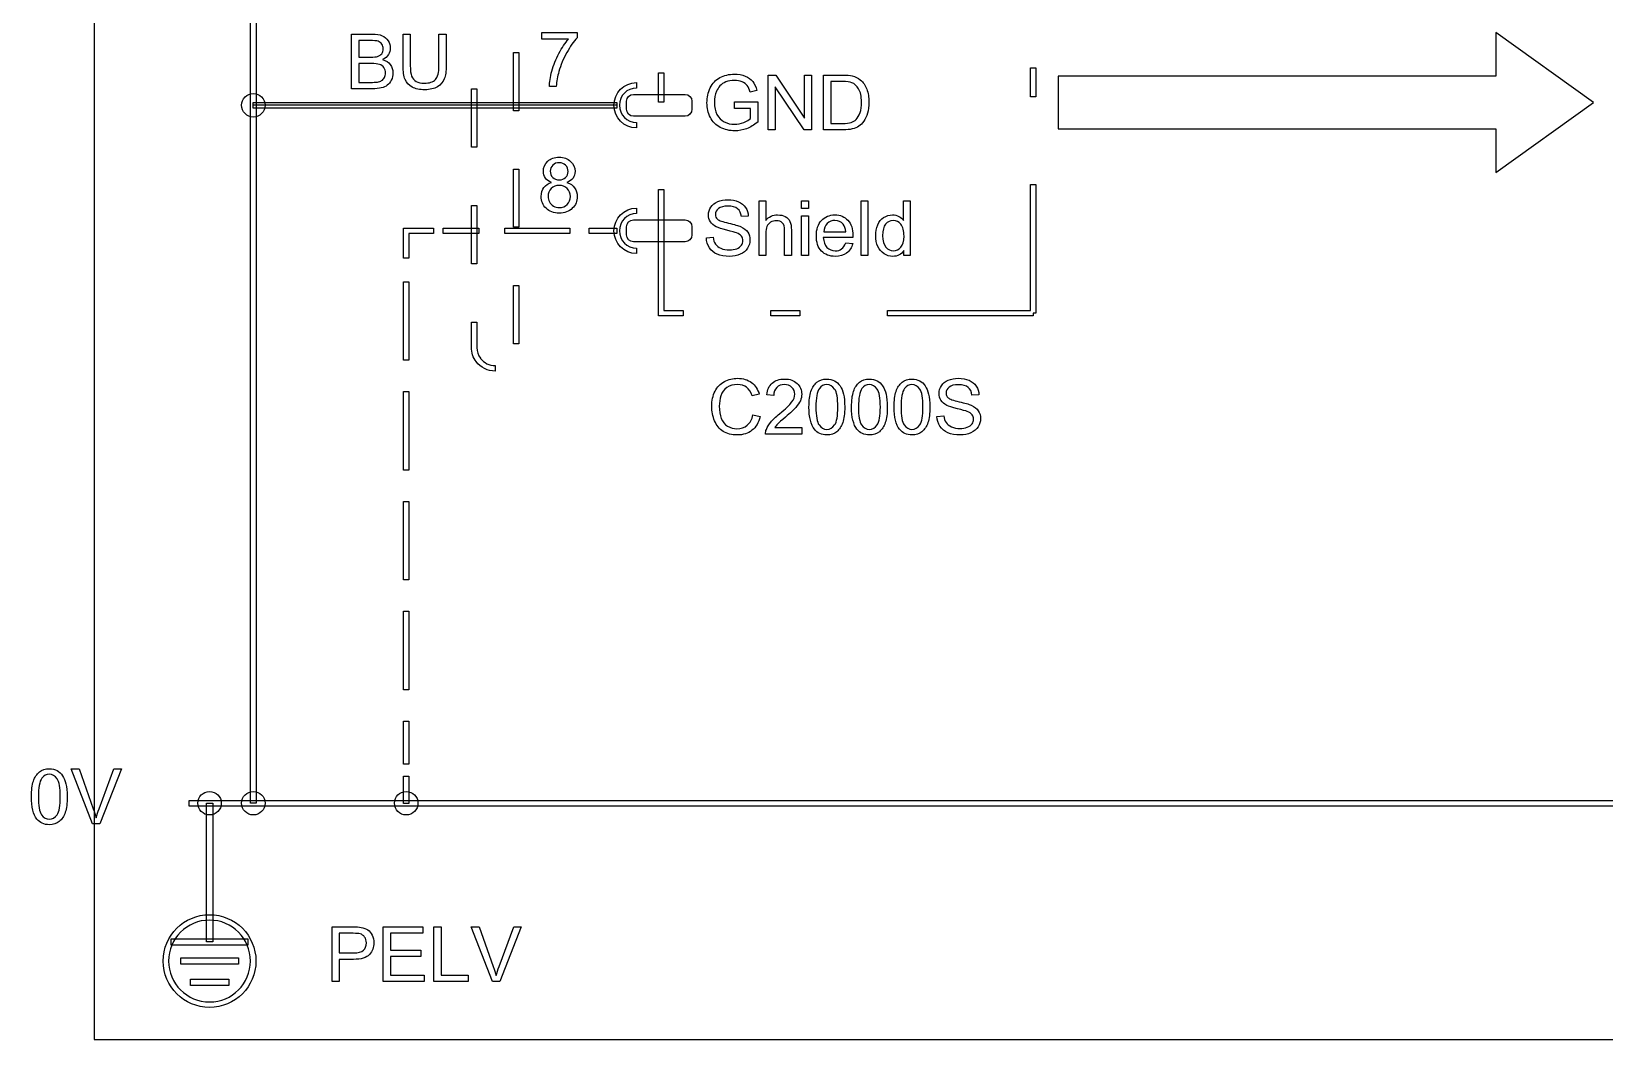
# Model space of a CAD drawing. Extents: x 55 to 793, y 34 to 1048.
# Drawn here: x 60.4 to 252.1, y 515.6 to 638.6 of the extents above; entities that cross this region are included whole.
import ezdxf

# ---------------------------------------------------------------- set-up
doc = ezdxf.new("R2010")
doc.units = 0
doc.layers.add('1', color=7, linetype='CONTINUOUS')

msp = doc.modelspace()

# ---------------------------------------------------------------- linework, layer by layer
at = {"layer": '1', "color": 7}
for points in [[(67.999998, 515.630486), (725.039982, 515.630486), (725.039982, 948.057142), (67.999998, 948.057142)], [(250.7875, 629.8941), (238.864834, 638.4421), (238.864834, 633.1101), (185.508835, 633.1101), (185.508835, 626.6781), (238.864834, 626.6781), (238.864834, 621.3461)], [(119.110678, 628.902637), (119.110678, 636.012013), (119.777345, 636.012013), (119.777345, 628.902637)], [(136.794727, 629.954637), (136.794727, 633.509325), (137.461394, 633.509325), (137.461394, 629.954637)], [(150.191865, 626.56075), (150.191865, 633.241668), (151.098777, 633.241668), (154.607933, 627.99628), (154.607933, 633.241668), (155.455599, 633.241668), (155.455599, 626.56075), (154.548687, 626.56075), (151.039531, 631.810693), (151.039531, 626.56075)], [(182.151497, 630.574429), (182.151497, 634.131721), (182.818163, 634.131721), (182.818163, 630.574429)], [(114.001292, 624.465137), (114.001292, 631.574513), (114.667958, 631.574513), (114.667958, 624.465137)], [(87.41234, 629.227768), (87.41234, 629.894433), (131.7065, 629.894433), (131.7065, 629.227768)], [(119.110678, 614.678555), (119.110678, 621.790533), (119.777345, 621.790533), (119.777345, 614.678555)], [(123.609792, 621.537879)], [(123.773858, 620.147919)], [(164.706185, 603.866097), (164.706185, 604.532763), (182.151497, 604.532763), (182.151497, 619.907763), (182.818163, 619.907763), (182.818163, 604.19943), (182.48483, 604.19943), (182.48483, 603.866097)], [(123.345473, 618.452625)], [(136.794727, 603.866097), (136.794727, 619.287971), (137.461394, 619.287971), (137.461394, 604.532763), (139.818164, 604.532763), (139.818164, 603.866097)], [(154.2541, 616.982488), (154.2541, 617.925837), (155.074422, 617.925837), (155.074422, 616.982488)], [(161.492733, 611.244919), (161.492733, 617.925837), (162.313055, 617.925837), (162.313055, 611.244919)], [(114.001292, 610.241055), (114.001292, 617.353034), (114.667958, 617.353034), (114.667958, 610.241055)], [(154.2541, 611.244919), (154.2541, 616.084712), (155.074422, 616.084712), (155.074422, 611.244919)], [(105.711503, 610.919437), (105.711503, 614.586103), (109.37817, 614.586103), (109.37817, 613.919437), (106.37817, 613.919437), (106.37817, 610.919437)], [(110.565878, 613.919437), (110.565878, 614.586103), (114.917441, 614.586103), (114.917441, 613.919437)], [(118.084108, 613.919437), (118.084108, 614.586103), (125.99817, 614.586103), (125.99817, 613.919437)], [(128.372837, 613.918097), (128.372837, 614.584763), (131.70617, 614.584763), (131.70617, 613.918097)], [(156.941367, 614.129654)], [(142.638776, 613.39138)], [(159.634782, 612.803502)], [(164.129868, 613.660257)], [(105.711497, 598.478458), (105.711497, 608.04877), (106.378163, 608.04877), (106.378163, 598.478458)], [(119.110678, 600.457201), (119.110678, 607.56918), (119.777345, 607.56918), (119.777345, 600.457201)], [(150.484831, 603.866097), (150.484831, 604.532763), (154.039519, 604.532763), (154.039519, 603.866097)], [(105.711497, 585.082625), (105.711497, 594.650333), (106.378163, 594.650333), (106.378163, 585.082625)], [(155.151022, 592.765367)], [(155.994131, 592.765367)], [(160.340416, 592.765367)], [(161.183526, 592.765367)], [(165.529811, 592.765367)], [(166.37292, 592.765367)], [(148.322551, 591.812902)], [(170.751107, 591.616947)], [(105.711497, 571.684188), (105.711497, 581.2545), (106.378163, 581.2545), (106.378163, 571.684188)], [(105.711497, 558.28575), (105.711497, 567.856063), (106.378163, 567.856063), (106.378163, 558.28575)], [(105.711497, 549.197209), (105.711497, 554.46023), (106.378163, 554.46023), (106.378163, 549.197209)], [(105.711497, 544.428767), (105.711497, 547.7621), (106.378163, 547.7621), (106.378163, 544.428767)], [(60.365337, 545.239237)], [(61.208446, 545.239237)], [(79.5835, 544.095437), (79.5835, 544.762103), (682.036605, 544.762103), (682.036605, 544.095437)], [(81.696622, 527.53277), (81.696622, 544.45204), (82.457038, 544.45204), (82.457038, 527.53277)], [(103.251084, 522.6929), (103.251084, 529.373794), (108.081882, 529.373794), (108.081882, 528.585394), (104.135211, 528.585394), (104.135211, 526.539199), (107.831228, 526.539199), (107.831228, 525.755356), (104.135211, 525.755356), (104.135211, 523.4813), (108.236833, 523.4813), (108.236833, 522.6929)], [(109.421818, 522.6929), (109.421818, 529.373794), (110.305946, 529.373794), (110.305946, 523.4813), (113.596358, 523.4813), (113.596358, 522.6929)], [(77.3915, 527.152562), (77.3915, 527.912978), (86.761291, 527.912978), (86.761291, 527.152562)], [(78.5635, 524.821892), (78.5635, 525.582308), (85.592146, 525.582308), (85.592146, 524.821892)], [(79.734167, 522.219222), (79.734167, 522.979638), (84.419063, 522.979638), (84.419063, 522.219222)], [(82.076518, 520.215121)], [(82.076518, 519.548454)]]:
    msp.add_lwpolyline(points, close=True, dxfattribs=at)
for points in [[(87.077212, 544.450654), (87.077212, 721.862103), (90.902734, 721.862103)], [(91.431379, 721.52877), (91.431379, 721.195437), (87.743879, 721.195437), (87.743879, 544.450654), (87.077212, 544.450654)], [(99.390092, 631.570088), (99.390092, 638.251005), (101.896633, 638.251005)], [(101.609527, 637.46261), (100.274224, 637.46261), (100.274224, 635.443745)], [(105.665637, 634.39102), (105.665637, 638.251005), (106.549768, 638.251005), (106.549768, 634.395577)], [(110.036132, 638.251005), (110.92025, 638.251005), (110.92025, 634.39102)], [(110.036132, 634.395577), (110.036132, 638.251005)], [(122.566168, 637.63734), (122.566168, 638.425743), (126.89109, 638.425743), (126.89109, 637.78773)], [(125.838333, 637.63734), (122.566168, 637.63734)], [(100.274224, 635.443745), (101.7189, 635.443745)], [(101.81914, 634.655346), (100.274197, 634.655346), (100.274224, 632.358491)], [(156.939726, 626.56075), (156.939726, 633.241668), (159.241184, 633.241668)], [(101.937659, 631.570091), (99.390092, 631.570088)], [(100.274224, 632.358491), (101.937659, 632.358491)], [(124.343523, 631.831413), (123.500419, 631.831413)], [(134.12217, 632.326687), (134.12217, 631.66002)], [(148.79575, 631.373173), (147.998214, 631.154451)], [(159.227512, 632.45327), (157.82385, 632.45327), (157.82385, 627.349153)], [(131.7065, 629.5611), (87.411944, 629.5611)], [(132.914167, 629.07543), (132.914167, 630.04743)], [(133.760833, 630.894097), (140.0395, 630.894097)], [(140.886167, 630.04743), (140.886167, 629.07543)], [(146.0659, 629.181164), (146.0659, 629.96501), (148.896011, 629.969543), (148.896011, 627.490402)], [(148.030115, 627.937037), (148.030115, 629.181164), (146.0659, 629.181164)], [(140.0395, 628.22743), (133.760833, 628.22743)], [(134.12217, 627.462103), (134.12217, 626.795437)], [(157.82385, 627.349153), (159.250299, 627.349153)], [(159.350561, 626.560748), (156.939726, 626.56075)], [(149.060149, 611.244919), (149.060149, 617.925837), (149.880471, 617.925837), (149.880471, 615.528728)], [(166.668308, 615.528728), (166.668308, 617.925837), (167.484074, 617.925837), (167.484074, 611.244919), (166.722997, 611.244919)], [(133.760833, 615.586097), (140.0395, 615.586097)], [(134.12217, 617.018621), (134.12217, 616.351954)], [(147.756675, 616.043697), (146.909009, 615.979898)], [(132.914167, 613.766097), (132.914167, 614.73943)], [(140.886167, 614.73943), (140.886167, 613.766097)], [(149.880471, 613.892677), (149.880471, 611.244919), (149.060149, 611.244919)], [(153.002253, 614.311944), (153.002253, 611.244919), (152.18193, 611.244919), (152.18193, 614.311944)], [(156.941367, 614.129654), (159.643872, 614.129654)], [(140.0395, 612.91943), (133.760833, 612.91943)], [(134.12217, 612.151433), (134.12217, 611.484767)], [(142.638776, 613.39138), (143.47277, 613.464298)], [(160.505234, 613.455188), (156.895817, 613.455188)], [(159.634758, 612.803496), (160.482424, 612.698685)], [(166.722997, 611.244919), (166.722997, 611.855589)], [(114.001292, 600.032722), (114.001292, 603.13168), (114.667958, 603.13168), (114.667958, 600.030117)], [(115.110678, 598.704597), (115.110678, 598.701993)], [(116.886718, 597.808763), (116.891918, 597.142097)], [(149.092743, 594.319386), (148.22229, 594.11431)], [(150.854867, 594.159882), (150.011759, 594.246471)], [(175.869005, 594.26926), (175.021339, 594.205461)], [(148.322551, 591.812902), (149.206676, 591.589597)], [(170.751107, 591.616942), (171.585101, 591.68986)], [(154.272877, 590.258883), (154.272877, 589.47048), (149.856809, 589.47048)], [(150.996145, 590.258883), (154.272877, 590.258883)], [(67.798812, 541.944346), (65.21024, 548.625273), (66.167282, 548.625273), (67.903631, 543.771807)], [(68.614577, 543.771807), (70.419286, 548.625273), (71.32164, 548.625273), (68.705724, 541.944346), (67.798812, 541.944346)], [(97.007432, 522.6929), (97.007432, 529.373794), (99.527651, 529.373794)], [(116.557217, 522.6929), (113.968638, 529.373794), (114.925683, 529.373794), (116.662036, 524.520348)], [(117.372984, 524.520348), (119.177697, 529.373794), (120.080053, 529.373794), (117.464131, 522.6929), (116.557217, 522.6929)], [(99.600568, 528.585394), (97.89156, 528.585394), (97.89156, 526.197407)], [(97.89156, 526.197407), (99.618798, 526.197407)], [(99.605126, 525.409007), (97.89156, 525.409007), (97.89156, 522.6929), (97.007432, 522.6929)]]:
    msp.add_lwpolyline(points, dxfattribs=at)
for points in [[(102.625818, 637.366906), (102.428334, 637.430709), (102.08957, 637.46261), (101.609527, 637.46261)], [(101.896633, 638.251005), (102.407058, 638.251005), (102.815702, 638.182647), (103.122563, 638.04593)], [(103.08155, 637.020556), (102.975212, 637.190693), (102.823302, 637.306143), (102.625818, 637.366906)], [(103.241056, 636.437228), (103.241056, 636.659014), (103.187887, 636.853457), (103.08155, 637.020556)], [(103.122563, 638.04593), (103.432465, 637.912251), (103.674006, 637.704136), (103.847188, 637.421587)], [(103.847188, 637.421587), (104.023401, 637.142077), (104.111507, 636.848894), (104.111507, 636.54204)], [(124.657989, 635.887359), (125.028655, 636.58006), (125.422103, 637.163387), (125.838333, 637.63734)], [(126.89109, 637.78773), (126.465731, 637.335043), (126.043417, 636.733487), (125.624147, 635.983062)], [(101.7189, 635.443745), (102.110837, 635.443745), (102.391876, 635.469571), (102.562018, 635.521223)], [(102.562018, 635.521223), (102.786844, 635.588065), (102.955466, 635.698958), (103.067883, 635.853901)], [(103.067883, 635.853901), (103.183332, 636.008847), (103.241056, 636.20329), (103.241056, 636.437228)], [(103.879081, 635.735408), (103.72413, 635.48324), (103.490189, 635.279683), (103.177256, 635.124736)], [(103.177256, 635.124736), (103.581335, 635.006249), (103.891232, 634.804211), (104.106947, 634.518624)], [(104.111507, 636.54204), (104.111507, 636.256452), (104.034032, 635.987575), (103.879081, 635.735408)], [(123.810325, 633.736341), (124.007809, 634.48069), (124.290363, 635.197696), (124.657989, 635.887359)], [(125.624147, 635.983062), (125.207908, 635.232635), (124.885855, 634.460942), (124.657989, 633.667982)], [(102.794404, 634.541415), (102.569578, 634.617369), (102.24449, 634.655346), (101.81914, 634.655346)], [(103.327616, 634.15405), (103.200016, 634.339378), (103.022279, 634.4685), (102.794404, 634.541415)], [(103.049643, 632.572686), (103.186363, 632.65775), (103.29878, 632.780796), (103.386896, 632.941823)], [(103.519029, 633.506921), (103.519029, 633.756051), (103.455224, 633.97176), (103.327616, 634.15405)], [(103.386896, 632.941823), (103.474984, 633.105884), (103.519029, 633.29425), (103.519029, 633.506921)], [(104.106947, 634.518624), (104.325702, 634.233036), (104.43508, 633.8958), (104.43508, 633.506916)], [(104.43508, 633.506916), (104.43508, 633.193985), (104.36824, 632.902321), (104.23456, 632.631925)], [(105.920849, 632.713955), (105.750708, 633.124107), (105.665637, 633.683129), (105.665637, 634.39102)], [(106.549768, 634.395577), (106.549768, 633.815289), (106.602937, 633.386908), (106.709274, 633.110436)], [(106.709274, 633.110436), (106.818652, 632.837001), (107.00398, 632.625849), (107.265259, 632.476979)], [(109.621413, 632.695727), (109.897893, 632.990429), (110.036132, 633.557045), (110.036132, 634.395577)], [(110.92025, 634.39102), (110.92025, 633.719587), (110.844295, 633.18639), (110.692384, 632.791428)], [(123.500419, 631.831413), (123.509574, 632.357015), (123.612876, 632.991991), (123.810325, 633.736341)], [(124.657989, 633.667982), (124.493919, 633.108961), (124.389097, 632.496771), (124.343523, 631.831413)], [(143.121854, 631.687624), (143.395295, 632.252722), (143.787227, 632.671988), (144.297649, 632.945422)], [(144.297649, 632.945422), (144.808072, 633.218857), (145.39597, 633.355574), (146.061342, 633.355574)], [(146.061342, 633.355574), (146.544421, 633.355574), (146.980407, 633.276582), (147.3693, 633.118598)], [(147.3693, 633.118598), (147.761232, 632.963651), (148.068093, 632.746423), (148.289884, 632.466913)], [(159.241184, 633.241668), (159.760721, 633.241668), (160.157211, 633.209766), (160.430652, 633.145964)], [(160.430652, 633.145964), (160.813469, 633.057859), (161.140078, 632.898356), (161.410481, 632.667453)], [(85.9795, 629.56077), (85.9795, 630.351437), (86.620833, 630.99277), (87.4115, 630.99277)], [(87.4115, 630.99277), (88.2035, 630.99277), (88.8435, 630.351437), (88.8435, 629.56077)], [(101.937659, 632.358491), (102.22325, 632.358491), (102.423769, 632.369126), (102.539218, 632.390397)], [(103.01319, 631.679461), (102.72152, 631.606548), (102.363009, 631.570091), (101.937659, 631.570091)], [(102.539218, 632.390397), (102.742782, 632.426858), (102.912924, 632.487621), (103.049643, 632.572686)], [(103.746922, 632.01214), (103.552478, 631.866308), (103.3079, 631.755415), (103.01319, 631.679461)], [(104.23456, 632.631925), (104.103912, 632.364567), (103.941365, 632.157972), (103.746922, 632.01214)], [(106.773074, 631.77972), (106.375066, 631.99543), (106.090991, 632.306842), (105.920849, 632.713955)], [(108.308897, 631.456156), (107.683023, 631.456156), (107.171082, 631.564011), (106.773074, 631.77972)], [(107.265259, 632.476979), (107.529588, 632.328109), (107.85164, 632.253674), (108.231417, 632.253674)], [(108.231417, 632.253674), (108.881602, 632.253674), (109.344934, 632.401025), (109.621413, 632.695727)], [(109.867506, 631.825294), (109.472538, 631.579202), (108.953002, 631.456156), (108.308897, 631.456156)], [(110.692384, 632.791428), (110.540473, 632.396467), (110.265514, 632.074423), (109.867506, 631.825294)], [(131.37217, 629.561062), (131.37217, 631.084072), (132.606131, 632.326687), (134.12217, 632.326687)], [(134.12217, 631.66002), (132.968879, 631.66002), (132.038837, 630.726048), (132.038837, 629.561062)], [(142.716251, 629.869284), (142.716251, 630.51945), (142.851452, 631.125563), (143.121854, 631.687624)], [(143.882931, 631.268381), (143.71279, 630.855192), (143.62772, 630.407063), (143.62772, 629.923995)], [(144.302207, 631.929182), (144.122951, 631.728663), (143.983193, 631.508396), (143.882931, 631.268381)], [(145.01771, 632.412249), (144.723002, 632.290723), (144.484501, 632.129701), (144.302207, 631.929182)], [(146.0659, 632.599096), (145.661815, 632.599096), (145.312418, 632.536814), (145.01771, 632.412249)], [(146.986483, 632.421363), (146.710004, 632.539852), (146.403143, 632.599096), (146.0659, 632.599096)], [(147.624512, 631.956525), (147.475638, 632.150968), (147.262962, 632.305914), (146.986483, 632.421363)], [(147.998214, 631.154451), (147.897952, 631.494725), (147.773385, 631.762083), (147.624512, 631.956525)], [(148.289884, 632.466913), (148.511675, 632.187401), (148.680297, 631.822822), (148.79575, 631.373173)], [(160.371407, 632.316552), (160.134424, 632.407698), (159.753126, 632.45327), (159.227512, 632.45327)], [(161.205401, 631.56005), (160.977534, 631.936782), (160.699536, 632.188949), (160.371407, 632.316552)], [(161.551758, 629.951343), (161.551758, 630.650121), (161.436306, 631.186356), (161.205401, 631.56005)], [(161.410481, 632.667453), (161.762916, 632.369714), (162.025723, 631.988425), (162.198902, 631.523586)], [(162.198902, 631.523586), (162.375119, 631.061785), (162.463228, 630.533145), (162.463228, 629.937665)], [(87.4115, 628.12877), (86.620833, 628.12877), (85.9795, 628.770103), (85.9795, 629.56077)], [(88.8435, 629.56077), (88.8435, 628.770103), (88.2035, 628.12877), (87.4115, 628.12877)], [(134.12217, 626.795437), (132.606131, 626.795437), (131.37217, 628.039206), (131.37217, 629.561062)], [(132.038837, 629.561062), (132.038837, 628.397586), (132.968879, 627.462103), (134.12217, 627.462103)], [(132.914167, 630.04743), (132.914167, 630.512763), (133.2955, 630.894097), (133.760833, 630.894097)], [(133.760833, 628.22743), (133.2955, 628.22743), (132.914167, 628.608763), (132.914167, 629.07543)], [(140.0395, 630.894097), (140.504833, 630.894097), (140.886167, 630.512763), (140.886167, 630.04743)], [(140.886167, 629.07543), (140.886167, 628.608763), (140.504833, 628.22743), (140.0395, 628.22743)], [(143.126412, 628.087402), (142.852971, 628.61908), (142.716251, 629.213041), (142.716251, 629.869284)], [(143.62772, 629.923995), (143.62772, 629.328515), (143.7295, 628.830256), (143.933062, 628.429219)], [(161.374023, 628.661644), (161.492513, 629.017109), (161.551758, 629.447009), (161.551758, 629.951343)], [(162.463228, 629.937665), (162.463228, 629.430292), (162.403982, 628.980644), (162.285491, 628.588722)], [(144.338666, 626.866061), (143.803937, 627.14861), (143.399852, 627.555724), (143.126412, 628.087402)], [(143.933062, 628.429219), (144.139662, 628.028182), (144.438927, 627.730442), (144.830859, 627.536)], [(144.830859, 627.536), (145.222791, 627.341557), (145.639028, 627.244335), (146.079572, 627.244335)], [(146.079572, 627.244335), (146.462389, 627.244335), (146.836091, 627.317251), (147.200679, 627.463083)], [(147.200679, 627.463083), (147.565266, 627.611953), (147.841745, 627.769938), (148.030115, 627.937037)], [(148.896011, 627.490402), (148.461544, 627.144052), (148.013405, 626.88277), (147.551594, 626.706557)], [(159.250299, 627.349153), (159.690843, 627.349153), (160.035682, 627.390169), (160.284816, 627.472203)], [(160.284816, 627.472203), (160.53699, 627.554236), (160.737513, 627.669687), (160.886387, 627.818554)], [(160.886387, 627.818554), (161.096024, 628.028187), (161.25857, 628.309217), (161.374023, 628.661644)], [(161.829756, 627.613471), (161.644424, 627.358265), (161.440863, 627.156227), (161.219073, 627.007357)], [(162.285491, 628.588722), (162.167001, 628.196798), (162.015089, 627.871715), (161.829756, 627.613471)], [(146.129702, 626.446794), (145.473445, 626.446794), (144.876432, 626.586549), (144.338666, 626.866061)], [(147.551594, 626.706557), (147.089783, 626.533381), (146.615819, 626.446794), (146.129702, 626.446794)], [(160.421537, 626.674679), (160.111637, 626.598725), (159.754645, 626.560748), (159.350561, 626.560748)], [(161.219073, 627.007357), (161.00032, 626.861526), (160.734475, 626.750633), (160.421537, 626.674679)], [(122.771247, 621.510534), (122.771247, 621.99664), (122.945945, 622.405273), (123.295339, 622.736433)], [(123.01734, 620.681116), (122.853278, 620.912017), (122.771247, 621.18849), (122.771247, 621.510534)], [(123.295339, 622.736433), (123.644734, 623.067593), (124.109582, 623.233172), (124.689882, 623.233172)], [(123.919698, 622.257922), (123.713094, 622.057404), (123.609792, 621.817389), (123.609792, 621.537879)], [(123.609792, 621.537879), (123.609792, 621.22191), (123.711574, 620.963666), (123.915138, 620.763148)], [(124.699002, 622.5587), (124.386061, 622.5587), (124.126293, 622.458441), (123.919698, 622.257922)], [(124.689882, 623.233172), (125.273223, 623.233172), (125.742631, 623.063035), (126.098106, 622.722761)], [(125.473747, 622.248808), (125.267152, 622.455403), (125.008904, 622.5587), (124.699002, 622.5587)], [(125.788213, 621.492305), (125.788213, 621.793084), (125.683391, 622.045251), (125.473747, 622.248808)], [(125.482867, 620.75859), (125.686431, 620.959109), (125.788213, 621.203681), (125.788213, 621.492305)], [(126.098106, 622.722761), (126.45358, 622.385525), (126.631318, 621.973854), (126.631318, 621.487748)], [(126.631318, 621.487748), (126.631318, 621.177856), (126.549287, 620.90746), (126.385225, 620.676559)], [(122.502368, 618.457183), (122.502368, 618.891639), (122.611741, 619.254699), (122.830487, 619.546363)], [(122.830487, 619.546363), (123.052282, 619.841065), (123.366739, 620.041584), (123.773858, 620.147919)], [(123.773858, 620.147919), (123.433575, 620.272484), (123.181402, 620.450216), (123.01734, 620.681116)], [(124.685336, 619.792454), (124.299479, 619.792454), (123.978942, 619.664851), (123.723725, 619.409645)], [(123.915138, 620.763148), (124.118702, 620.562628), (124.38303, 620.462368), (124.708122, 620.462368)], [(125.66972, 619.405088), (125.408432, 619.663332), (125.080304, 619.792454), (124.685336, 619.792454)], [(124.708122, 620.462368), (125.024095, 620.462368), (125.282343, 620.561109), (125.482867, 620.75859)], [(126.385225, 620.676559), (126.224194, 620.448697), (125.978097, 620.272484), (125.646933, 620.147919)], [(125.646933, 620.147919), (126.057092, 620.01424), (126.368509, 619.79853), (126.581184, 619.500791)], [(126.581184, 619.500791), (126.796899, 619.203051), (126.904757, 618.847586), (126.904757, 618.434396)], [(123.108486, 616.994307), (122.704407, 617.38623), (122.502368, 617.873855), (122.502368, 618.457183)], [(123.723725, 619.409645), (123.471557, 619.15444), (123.345473, 618.835434), (123.345473, 618.452625)], [(123.345473, 618.452625), (123.345473, 618.218686), (123.400161, 617.992343), (123.509539, 617.773596)], [(123.509539, 617.773596), (123.621947, 617.554848), (123.787529, 617.384711), (124.006284, 617.263184)], [(126.066212, 618.425281), (126.066212, 618.820242), (125.934048, 619.146845), (125.66972, 619.405088)], [(125.683387, 617.463703), (125.938604, 617.71587), (126.066212, 618.036396), (126.066212, 618.425281)], [(126.904757, 618.434396), (126.904757, 617.863221), (126.702713, 617.383192), (126.298625, 616.994307)], [(143.1811, 617.141992), (143.372508, 617.436694), (143.652026, 617.659998), (144.019651, 617.811906)], [(144.019651, 617.811906), (144.387277, 617.963814), (144.795919, 618.039768), (145.245577, 618.039768)], [(145.245577, 618.039768), (145.740809, 618.039768), (146.176795, 617.959257), (146.553536, 617.798234)], [(146.553536, 617.798234), (146.933314, 617.64025), (147.224984, 617.406311), (147.428546, 617.09642)], [(124.703562, 616.41098), (124.044266, 616.41098), (123.512574, 616.605423), (123.108486, 616.994307)], [(124.006284, 617.263184), (124.225039, 617.144696), (124.460501, 617.085451), (124.712669, 617.085451)], [(126.298625, 616.994307), (125.894546, 616.605423), (125.362859, 616.41098), (124.703562, 616.41098)], [(124.712669, 617.085451), (125.104606, 617.085451), (125.428178, 617.211535), (125.683387, 617.463703)], [(131.37217, 614.250392), (131.37217, 615.773402), (132.606131, 617.018621), (134.12217, 617.018621)], [(134.12217, 616.351954), (132.968879, 616.351954), (132.038837, 615.415378), (132.038837, 614.250392)], [(132.914167, 614.73943), (132.914167, 615.204763), (133.2955, 615.586097), (133.760833, 615.586097)], [(140.0395, 615.586097), (140.504833, 615.586097), (140.886167, 615.204763), (140.886167, 614.73943)], [(142.893987, 616.198642), (142.893987, 616.535878), (142.989691, 616.850328), (143.1811, 617.141992)], [(143.126412, 615.364667), (142.971462, 615.613796), (142.893987, 615.891787), (142.893987, 616.198642)], [(144.110798, 616.964259), (143.86774, 616.769817), (143.746211, 616.534359), (143.746211, 616.257886)], [(143.746211, 616.257886), (143.746211, 616.017871), (143.8328, 615.820391), (144.005979, 615.665445)], [(144.005979, 615.665445), (144.17612, 615.510498), (144.619702, 615.350995), (145.336724, 615.186934)], [(145.282036, 617.260479), (144.747308, 617.260479), (144.356895, 617.161739), (144.110798, 616.964259)], [(146.444159, 616.936916), (146.182871, 617.152625), (145.795497, 617.260479), (145.282036, 617.260479)], [(146.909009, 615.979898), (146.863435, 616.4022), (146.708485, 616.721206), (146.444159, 616.936916)], [(147.428546, 617.09642), (147.632107, 616.786527), (147.741484, 616.435619), (147.756675, 616.043697)], [(149.880471, 615.528728), (150.263288, 615.972299), (150.746366, 616.194085), (151.329707, 616.194085)], [(151.329707, 616.194085), (151.688218, 616.194085), (151.999636, 616.122688), (152.263962, 615.979894)], [(152.263962, 615.979894), (152.528288, 615.840139), (152.716659, 615.645697), (152.829073, 615.396567)], [(156.67704, 615.519619), (157.096316, 615.969266), (157.64016, 616.19409), (158.30857, 616.19409)], [(158.30857, 616.19409), (158.955714, 616.19409), (159.484366, 615.973824), (159.894526, 615.533291)], [(163.528297, 614.972743), (163.689324, 615.367705), (163.930863, 615.670002), (164.252916, 615.879635)], [(164.252916, 615.879635), (164.574968, 616.089268), (164.934998, 616.194085), (165.333006, 616.194085)], [(165.333006, 616.194085), (165.624677, 616.194085), (165.884445, 616.131802), (166.112312, 616.007237)], [(166.112312, 616.007237), (166.34018, 615.885712), (166.525512, 615.726208), (166.668308, 615.528728)], [(134.12217, 611.484767), (132.606131, 611.484767), (131.37217, 612.727381), (131.37217, 614.250392)], [(132.038837, 614.250392), (132.038837, 613.085405), (132.968879, 612.151433), (134.12217, 612.151433)], [(133.760833, 612.91943), (133.2955, 612.91943), (132.914167, 613.300763), (132.914167, 613.766097)], [(140.886167, 613.766097), (140.886167, 613.300763), (140.504833, 612.91943), (140.0395, 612.91943)], [(143.841915, 614.744882), (143.522901, 614.911981), (143.2844, 615.118576), (143.126412, 615.364667)], [(145.131644, 614.325615), (144.517921, 614.474486), (144.088012, 614.614241), (143.841915, 614.744882)], [(146.321111, 614.002052), (146.141855, 614.071929), (145.745366, 614.179784), (145.131644, 614.325615)], [(145.336724, 615.186934), (146.056785, 615.025911), (146.550497, 614.884637), (146.817862, 614.763111)], [(146.922681, 613.605572), (146.801151, 613.763556), (146.600628, 613.895716), (146.321111, 614.002052)], [(146.817862, 614.763111), (147.206755, 614.58386), (147.493868, 614.355997), (147.6792, 614.079524)], [(147.6792, 614.079524), (147.864532, 613.806089), (147.957198, 613.49012), (147.957198, 613.131617)], [(150.017191, 614.785897), (149.926044, 614.570187), (149.880471, 614.272447), (149.880471, 613.892677)], [(150.472926, 615.296309), (150.26025, 615.171744), (150.108338, 615.001607), (150.017191, 614.785897)], [(151.161085, 615.487712), (150.918026, 615.487712), (150.68864, 615.423911), (150.472926, 615.296309)], [(151.913047, 615.205163), (151.736829, 615.393529), (151.486175, 615.487712), (151.161085, 615.487712)], [(152.18193, 614.311944), (152.18193, 614.722095), (152.092302, 615.019835), (151.913047, 615.205163)], [(152.829073, 615.396567), (152.944526, 615.147438), (153.002253, 614.785897), (153.002253, 614.311944)], [(156.048127, 613.623805), (156.048127, 614.438033), (156.257764, 615.069971), (156.67704, 615.519619)], [(157.365199, 615.141362), (157.109989, 614.889195), (156.968711, 614.551959), (156.941367, 614.129654)], [(158.317685, 615.519614), (157.940945, 615.519614), (157.623449, 615.39353), (157.365199, 615.141362)], [(159.333973, 615.04566), (159.072685, 615.361629), (158.733922, 615.519614), (158.317685, 615.519614)], [(159.643872, 614.129654), (159.60741, 614.536768), (159.504111, 614.842103), (159.333973, 615.04566)], [(159.894526, 615.533291), (160.304687, 615.092757), (160.509768, 614.472971), (160.509768, 613.673934)], [(160.509768, 613.673934), (160.509768, 613.625322), (160.508257, 613.552407), (160.505234, 613.455188)], [(163.286758, 613.660257), (163.286758, 614.143325), (163.367271, 614.580821), (163.528297, 614.972743)], [(164.494455, 615.068446), (164.251397, 614.770706), (164.129868, 614.30131), (164.129868, 613.660257)], [(165.410482, 615.515056), (165.045894, 615.515056), (164.740551, 615.366186), (164.494455, 615.068446)], [(166.353852, 615.050217), (166.098641, 615.36011), (165.784184, 615.515056), (165.410482, 615.515056)], [(166.736669, 613.591899), (166.736669, 614.254219), (166.609063, 614.740325), (166.353852, 615.050217)], [(143.003363, 612.188269), (142.772458, 612.543734), (142.650929, 612.944771), (142.638776, 613.39138)], [(143.964963, 611.395309), (143.55784, 611.571522), (143.237307, 611.835842), (143.003363, 612.188269)], [(143.47277, 613.464298), (143.512267, 613.1301), (143.603414, 612.855146), (143.746211, 612.639436)], [(143.746211, 612.639436), (143.892046, 612.426765), (144.116875, 612.25359), (144.420698, 612.119911)], [(144.420698, 612.119911), (144.724521, 611.98927), (145.066322, 611.92395), (145.446101, 611.92395)], [(145.446101, 611.92395), (145.783344, 611.92395), (146.081091, 611.97408), (146.33934, 612.074338)], [(146.33934, 612.074338), (146.59759, 612.174598), (146.788998, 612.311316), (146.913566, 612.484491)], [(147.651856, 612.124467), (147.448294, 611.811537), (147.155105, 611.566965), (146.772288, 611.390752)], [(146.913566, 612.484491), (147.041172, 612.660704), (147.104974, 612.852108), (147.104974, 613.058703)], [(147.104974, 613.058703), (147.104974, 613.268336), (147.04421, 613.450626), (146.922681, 613.605572)], [(147.957198, 613.131617), (147.957198, 612.776152), (147.855417, 612.440436), (147.651856, 612.124467)], [(156.667925, 611.787236), (156.254726, 612.224732), (156.048127, 612.836922), (156.048127, 613.623805)], [(158.354144, 611.135551), (157.646236, 611.135551), (157.084163, 611.35278), (156.667925, 611.787236)], [(156.895817, 613.455188), (156.926199, 612.92351), (157.076591, 612.516396), (157.346994, 612.233846)], [(157.346994, 612.233846), (157.617397, 611.951297), (157.954641, 611.810022), (158.358725, 611.810022)], [(158.358725, 611.810022), (158.65951, 611.810022), (158.91624, 611.889015), (159.128916, 612.046999)], [(159.128916, 612.046999), (159.341592, 612.204984), (159.510214, 612.457151), (159.634782, 612.803502)], [(160.482424, 612.698685), (160.348741, 612.203465), (160.101126, 611.819137), (159.739576, 611.545702)], [(163.551084, 612.343214), (163.374867, 612.726023), (163.286758, 613.165038), (163.286758, 613.660257)], [(164.303046, 611.454553), (163.980994, 611.667224), (163.73034, 611.963444), (163.551084, 612.343214)], [(164.129868, 613.660257), (164.129868, 613.040473), (164.260512, 612.577153), (164.521799, 612.270299)], [(164.521799, 612.270299), (164.783087, 611.963444), (165.091468, 611.810017), (165.446941, 611.810017)], [(166.722997, 611.855589), (166.416136, 611.37556), (165.964958, 611.135546), (165.369465, 611.135546)], [(165.446941, 611.810017), (165.805452, 611.810017), (166.109274, 611.955849), (166.358409, 612.247513)], [(166.358409, 612.247513), (166.610583, 612.542215), (166.736669, 612.990344), (166.736669, 613.591899)], [(145.487117, 611.130989), (144.882509, 611.130989), (144.375124, 611.219095), (143.964963, 611.395309)], [(146.772288, 611.390752), (146.392509, 611.217576), (145.964119, 611.130989), (145.487117, 611.130989)], [(159.739576, 611.545702), (159.378027, 611.272268), (158.916216, 611.135551), (158.354144, 611.135551)], [(165.369465, 611.135546), (164.98361, 611.135546), (164.628137, 611.241881), (164.303046, 611.454553)], [(114.576812, 598.303555), (114.203652, 598.799007), (113.999185, 599.411336), (114.001292, 600.032722)], [(114.667958, 600.030117), (114.666625, 599.558524), (114.826492, 599.081904), (115.110678, 598.704597)], [(115.110678, 598.701993), (115.516692, 598.152415), (116.205292, 597.803393), (116.886718, 597.808763)], [(116.891918, 597.142097), (115.985985, 597.134957), (115.113332, 597.579309), (114.576812, 598.303555)], [(143.300356, 592.861068), (143.300356, 593.556807), (143.43252, 594.16292), (143.696846, 594.679408)], [(143.696846, 594.679408), (143.96421, 595.198934), (144.342469, 595.592376), (144.831625, 595.859734)], [(145.146081, 595.13969), (144.802761, 594.893599), (144.561222, 594.562439), (144.421463, 594.146211)], [(144.831625, 595.859734), (145.323818, 596.130131), (145.864623, 596.26533), (146.45404, 596.26533)], [(146.43581, 595.508827), (145.922349, 595.508827), (145.49244, 595.385781), (145.146081, 595.13969)], [(147.547802, 595.176148), (147.253094, 595.397934), (146.88243, 595.508827), (146.43581, 595.508827)], [(146.45404, 596.26533), (147.12245, 596.26533), (147.684523, 596.095193), (148.140257, 595.754918)], [(148.22229, 594.11431), (148.06734, 594.600416), (147.842511, 594.954362), (147.547802, 595.176148)], [(148.140257, 595.754918), (148.595992, 595.414644), (148.913487, 594.936134), (149.092743, 594.319386)], [(150.011759, 594.246471), (150.069485, 594.87537), (150.286718, 595.35388), (150.663459, 595.682002)], [(150.663459, 595.682002), (151.0402, 596.013161), (151.546065, 596.178741), (152.181055, 596.178741)], [(151.214897, 595.144247), (150.977915, 594.907271), (150.857905, 594.579149), (150.854867, 594.159882)], [(152.162825, 595.499713), (151.767855, 595.499713), (151.451879, 595.381224), (151.214897, 595.144247)], [(153.069737, 595.162476), (152.838831, 595.387301), (152.536528, 595.499713), (152.162825, 595.499713)], [(152.181055, 596.178741), (152.822122, 596.178741), (153.329506, 596.001009), (153.703208, 595.645544)], [(153.420653, 594.342172), (153.420653, 594.667256), (153.303681, 594.94069), (153.069737, 595.162476)], [(153.703208, 595.645544), (154.076911, 595.290079), (154.263762, 594.849546), (154.263762, 594.323944)], [(155.151022, 592.765367), (155.151022, 593.555289), (155.231535, 594.190265), (155.392562, 594.670294)], [(155.392562, 594.670294), (155.556626, 595.153361), (155.798166, 595.525537), (156.11718, 595.786819)], [(156.417965, 595.021202), (156.135409, 594.614088), (155.994131, 593.862143), (155.994131, 592.765367)], [(156.11718, 595.786819), (156.439232, 596.0481), (156.843317, 596.178741), (157.329433, 596.178741)], [(157.320318, 595.499713), (156.943578, 595.499713), (156.642793, 595.340209), (156.417965, 595.021202)], [(158.277361, 594.9574), (158.02215, 595.318942), (157.703136, 595.499713), (157.320318, 595.499713)], [(157.329433, 596.178741), (157.687944, 596.178741), (158.002401, 596.105825), (158.272804, 595.959993)], [(158.272804, 595.959993), (158.543207, 595.8172), (158.766517, 595.609087), (158.942734, 595.335652)], [(158.664736, 592.765367), (158.664736, 593.865181), (158.535611, 594.595859), (158.277361, 594.9574)], [(158.942734, 595.335652), (159.118952, 595.065255), (159.257191, 594.734095), (159.357452, 594.342172)], [(160.340416, 592.765367), (160.340416, 593.555289), (160.420929, 594.190265), (160.581955, 594.670294)], [(160.581955, 594.670294), (160.74602, 595.153361), (160.987559, 595.525537), (161.306574, 595.786819)], [(161.607358, 595.021202), (161.324803, 594.614088), (161.183526, 593.862143), (161.183526, 592.765367)], [(161.306574, 595.786819), (161.628626, 596.0481), (162.032711, 596.178741), (162.518828, 596.178741)], [(162.509713, 595.499713), (162.132973, 595.499713), (161.832188, 595.340209), (161.607358, 595.021202)], [(163.466756, 594.9574), (163.211544, 595.318942), (162.89253, 595.499713), (162.509713, 595.499713)], [(162.518828, 596.178741), (162.877339, 596.178741), (163.191796, 596.105825), (163.462199, 595.959993)], [(163.462199, 595.959993), (163.732601, 595.8172), (163.955911, 595.609087), (164.132128, 595.335652)], [(163.85413, 592.765367), (163.85413, 593.865181), (163.725005, 594.595859), (163.466756, 594.9574)], [(164.132128, 595.335652), (164.308345, 595.065255), (164.446585, 594.734095), (164.546847, 594.342172)], [(165.529811, 592.765367), (165.529811, 593.555289), (165.610324, 594.190265), (165.77135, 594.670294)], [(165.77135, 594.670294), (165.935415, 595.153361), (166.176954, 595.525537), (166.495969, 595.786819)], [(166.796753, 595.021202), (166.514197, 594.614088), (166.37292, 593.862143), (166.37292, 592.765367)], [(166.495969, 595.786819), (166.818021, 596.0481), (167.222105, 596.178741), (167.708222, 596.178741)], [(167.699107, 595.499713), (167.322367, 595.499713), (167.021582, 595.340209), (166.796753, 595.021202)], [(168.65615, 594.9574), (168.400939, 595.318942), (168.081925, 595.499713), (167.699107, 595.499713)], [(167.708222, 596.178741), (168.066733, 596.178741), (168.38119, 596.105825), (168.651593, 595.959993)], [(168.651593, 595.959993), (168.921995, 595.8172), (169.145306, 595.609087), (169.321523, 595.335652)], [(169.043525, 592.765367), (169.043525, 593.865181), (168.9144, 594.595859), (168.65615, 594.9574)], [(169.321523, 595.335652), (169.49774, 595.065255), (169.635979, 594.734095), (169.736241, 594.342172)], [(171.006319, 594.424205), (171.006319, 594.761441), (171.102023, 595.075891), (171.293431, 595.367555)], [(171.293431, 595.367555), (171.48484, 595.662257), (171.764357, 595.885562), (172.131983, 596.03747)], [(172.223129, 595.189825), (171.980071, 594.995382), (171.858542, 594.759925), (171.858542, 594.483453)], [(172.131983, 596.03747), (172.499608, 596.189378), (172.90825, 596.265332), (173.357909, 596.265332)], [(173.394367, 595.486046), (172.859639, 595.486046), (172.469226, 595.387306), (172.223129, 595.189825)], [(173.357909, 596.265332), (173.85314, 596.265332), (174.289126, 596.184821), (174.665867, 596.023798)], [(174.55649, 595.162481), (174.295202, 595.378191), (173.907828, 595.486046), (173.394367, 595.486046)], [(175.021339, 594.205461), (174.975766, 594.627765), (174.820816, 594.946772), (174.55649, 595.162481)], [(174.665867, 596.023798), (175.045645, 595.865814), (175.337315, 595.631875), (175.540877, 595.321983)], [(175.540877, 595.321983), (175.744438, 595.01209), (175.853814, 594.661182), (175.869005, 594.26926)], [(143.651272, 591.070072), (143.417328, 591.626056), (143.300356, 592.223055), (143.300356, 592.861068)], [(144.421463, 594.146211), (144.281705, 593.733021), (144.211826, 593.306159), (144.211826, 592.865625)], [(144.211826, 592.865625), (144.211826, 592.297489), (144.293858, 591.80075), (144.457922, 591.375408)], [(151.565813, 591.940506), (152.29195, 592.535985), (152.782624, 593.0069), (153.037836, 593.35325)], [(153.552816, 592.719794), (153.300643, 592.434207), (152.879848, 592.042284), (152.290431, 591.544025)], [(153.037836, 593.35325), (153.293047, 593.702639), (153.420653, 594.03228), (153.420653, 594.342172)], [(154.099698, 593.535541), (153.990321, 593.277296), (153.808027, 593.005381), (153.552816, 592.719794)], [(154.263762, 594.323944), (154.263762, 594.056585), (154.209074, 593.793784), (154.099698, 593.535541)], [(155.811838, 590.049249), (155.371294, 590.605233), (155.151022, 591.510606), (155.151022, 592.765367)], [(155.994131, 592.765367), (155.994131, 591.66859), (156.121737, 590.937913), (156.376949, 590.573333)], [(158.277361, 590.577891), (158.535611, 590.94247), (158.664736, 591.671629), (158.664736, 592.765367)], [(159.507845, 592.765367), (159.507845, 591.98152), (159.427332, 591.348064), (159.266305, 590.864997)], [(159.357452, 594.342172), (159.457714, 593.953288), (159.507845, 593.427686), (159.507845, 592.765367)], [(161.001232, 590.049249), (160.560688, 590.605233), (160.340416, 591.510606), (160.340416, 592.765367)], [(161.183526, 592.765367), (161.183526, 591.66859), (161.311131, 590.937913), (161.566342, 590.573333)], [(163.466756, 590.577891), (163.725005, 590.94247), (163.85413, 591.671629), (163.85413, 592.765367)], [(164.697238, 592.765367), (164.697238, 591.98152), (164.616725, 591.348064), (164.455699, 590.864997)], [(164.546847, 594.342172), (164.647108, 593.953288), (164.697238, 593.427686), (164.697238, 592.765367)], [(166.190627, 590.049249), (165.750083, 590.605233), (165.529811, 591.510606), (165.529811, 592.765367)], [(166.37292, 592.765367), (166.37292, 591.66859), (166.500526, 590.937913), (166.755737, 590.573333)], [(168.65615, 590.577891), (168.9144, 590.94247), (169.043525, 591.671629), (169.043525, 592.765367)], [(169.886633, 592.765367), (169.886633, 591.98152), (169.80612, 591.348064), (169.645094, 590.864997)], [(169.736241, 594.342172), (169.836503, 593.953288), (169.886633, 593.427686), (169.886633, 592.765367)], [(171.238743, 593.59023), (171.083794, 593.83936), (171.006319, 594.117351), (171.006319, 594.424205)], [(171.954246, 592.970445), (171.635231, 593.137544), (171.396731, 593.344139), (171.238743, 593.59023)], [(171.858542, 594.483453), (171.858542, 594.243438), (171.945131, 594.045957), (172.118311, 593.89101)], [(173.243974, 592.551179), (172.630252, 592.700049), (172.200343, 592.839804), (171.954246, 592.970445)], [(172.118311, 593.89101), (172.288451, 593.736064), (172.732033, 593.576561), (173.449055, 593.412501)], [(173.449055, 593.412501), (174.169116, 593.251478), (174.662828, 593.110204), (174.930193, 592.988677)], [(174.930193, 592.988677), (175.319086, 592.809425), (175.606199, 592.581563), (175.791531, 592.30509)], [(144.681232, 589.794045), (144.231574, 590.088746), (143.888254, 590.514088), (143.651272, 591.070072)], [(144.457922, 591.375408), (144.625025, 590.953103), (144.883275, 590.637134), (145.232671, 590.427501)], [(147.625277, 590.541431), (147.968597, 590.827019), (148.201022, 591.250843), (148.322551, 591.812902)], [(149.206676, 591.589597), (149.021344, 590.863477), (148.687139, 590.309012), (148.20406, 589.926204)], [(149.952513, 590.040135), (150.064927, 590.340913), (150.244183, 590.637134), (150.490279, 590.928798)], [(150.490279, 590.928798), (150.739414, 591.220462), (151.097925, 591.557698), (151.565813, 591.940506)], [(151.342504, 590.700935), (151.202745, 590.555104), (151.087292, 590.407753), (150.996145, 590.258883)], [(152.290431, 591.544025), (151.798238, 591.130835), (151.482262, 590.849806), (151.342504, 590.700935)], [(159.266305, 590.864997), (159.105279, 590.384967), (158.86374, 590.012792), (158.541687, 589.748471)], [(164.455699, 590.864997), (164.294673, 590.384967), (164.053134, 590.012792), (163.731082, 589.748471)], [(169.645094, 590.864997), (169.484068, 590.384967), (169.242528, 590.012792), (168.920476, 589.748471)], [(171.115694, 590.413835), (170.884789, 590.7693), (170.76326, 591.170337), (170.751107, 591.616947)], [(171.585101, 591.68986), (171.624594, 591.355662), (171.715741, 591.080709), (171.858542, 590.864999)], [(171.858542, 590.864999), (172.004377, 590.652327), (172.229206, 590.479152), (172.53303, 590.345474)], [(174.433442, 592.227615), (174.254187, 592.297488), (173.857697, 592.405343), (173.243974, 592.551179)], [(175.035011, 591.831134), (174.913482, 591.989118), (174.712959, 592.121279), (174.433442, 592.227615)], [(174.451671, 590.2999), (174.709921, 590.40016), (174.901329, 590.536877), (175.025897, 590.710053)], [(175.025897, 590.710053), (175.153503, 590.886266), (175.217306, 591.07767), (175.217306, 591.284265)], [(175.217306, 591.284265), (175.217306, 591.493898), (175.156541, 591.676188), (175.035011, 591.831134)], [(176.069529, 591.357184), (176.069529, 591.001719), (175.967748, 590.666002), (175.764187, 590.350034)], [(175.791531, 592.30509), (175.976863, 592.031656), (176.069529, 591.715687), (176.069529, 591.357184)], [(146.440368, 589.356549), (145.720307, 589.356549), (145.133928, 589.502381), (144.681232, 589.794045)], [(145.232671, 590.427501), (145.582067, 590.217868), (145.960327, 590.113051), (146.36745, 590.113051)], [(146.36745, 590.113051), (146.862682, 590.113051), (147.281957, 590.255845), (147.625277, 590.541431)], [(148.20406, 589.926204), (147.72402, 589.546434), (147.136122, 589.356549), (146.440368, 589.356549)], [(149.856809, 589.47048), (149.850729, 589.66796), (149.88263, 589.857845), (149.952513, 590.040135)], [(157.329433, 589.356549), (156.685329, 589.356549), (156.179464, 589.587449), (155.811838, 590.049249)], [(156.376949, 590.573333), (156.635198, 590.211791), (156.952693, 590.03102), (157.329433, 590.03102)], [(157.329433, 590.03102), (157.706174, 590.03102), (158.02215, 590.21331), (158.277361, 590.577891)], [(158.541687, 589.748471), (158.222673, 589.48719), (157.818588, 589.356549), (157.329433, 589.356549)], [(162.518828, 589.356549), (161.874723, 589.356549), (161.368857, 589.587449), (161.001232, 590.049249)], [(161.566342, 590.573333), (161.824592, 590.211791), (162.142088, 590.03102), (162.518828, 590.03102)], [(162.518828, 590.03102), (162.895568, 590.03102), (163.211544, 590.21331), (163.466756, 590.577891)], [(163.731082, 589.748471), (163.412068, 589.48719), (163.007983, 589.356549), (162.518828, 589.356549)], [(167.708222, 589.356549), (167.064117, 589.356549), (166.558252, 589.587449), (166.190627, 590.049249)], [(166.755737, 590.573333), (167.013986, 590.211791), (167.331481, 590.03102), (167.708222, 590.03102)], [(167.708222, 590.03102), (168.084963, 590.03102), (168.400939, 590.21331), (168.65615, 590.577891)], [(168.920476, 589.748471), (168.601462, 589.48719), (168.197377, 589.356549), (167.708222, 589.356549)], [(172.077295, 589.620874), (171.670171, 589.797088), (171.349638, 590.061408), (171.115694, 590.413835)], [(173.599448, 589.356554), (172.99484, 589.356554), (172.487455, 589.444661), (172.077295, 589.620874)], [(172.53303, 590.345474), (172.836852, 590.214832), (173.178652, 590.149512), (173.558431, 590.149512)], [(173.558431, 590.149512), (173.895675, 590.149512), (174.193421, 590.199641), (174.451671, 590.2999)], [(174.88462, 589.616317), (174.50484, 589.443142), (174.07645, 589.356554), (173.599448, 589.356554)], [(175.764187, 590.350034), (175.560626, 590.037103), (175.267436, 589.792531), (174.88462, 589.616317)], [(61.331494, 548.260695), (61.653547, 548.521977), (62.057631, 548.652618), (62.543748, 548.652618)], [(62.543748, 548.652618), (62.902259, 548.652618), (63.216716, 548.5797), (63.487119, 548.433864)], [(60.365337, 545.239237), (60.365337, 546.029155), (60.44585, 546.66413), (60.606876, 547.144163)], [(60.606876, 547.144163), (60.770941, 547.627235), (61.01248, 547.999413), (61.331494, 548.260695)], [(61.632279, 547.495074), (61.349724, 547.087955), (61.208446, 546.33601), (61.208446, 545.239237)], [(62.534634, 547.973582), (62.157893, 547.973582), (61.857108, 547.814079), (61.632279, 547.495074)], [(63.491676, 547.431276), (63.236465, 547.792813), (62.917451, 547.973582), (62.534634, 547.973582)], [(63.487119, 548.433864), (63.757521, 548.291068), (63.980831, 548.082953), (64.157049, 547.80952)], [(63.87905, 545.239237), (63.87905, 546.33905), (63.749926, 547.069729), (63.491676, 547.431276)], [(64.157049, 547.80952), (64.333266, 547.539126), (64.471505, 547.207966), (64.571767, 546.816038)], [(64.571767, 546.816038), (64.672029, 546.427159), (64.722159, 545.901558), (64.722159, 545.239237)], [(61.026152, 542.523118), (60.585609, 543.079105), (60.365337, 543.984477), (60.365337, 545.239237)], [(61.208446, 545.239237), (61.208446, 544.142465), (61.336052, 543.411785), (61.591263, 543.047199)], [(63.491676, 543.051759), (63.749926, 543.416336), (63.87905, 544.145496), (63.87905, 545.239237)], [(64.722159, 545.239237), (64.722159, 544.45539), (64.641646, 543.821935), (64.48062, 543.338871)], [(80.64617, 544.45143), (80.64617, 545.242097), (81.287503, 545.88343), (82.07817, 545.88343)], [(82.07817, 545.88343), (82.87017, 545.88343), (83.51017, 545.242097), (83.51017, 544.45143)], [(85.9795, 544.45143), (85.9795, 545.242097), (86.620833, 545.88343), (87.4115, 545.88343)], [(87.4115, 545.88343), (88.2035, 545.88343), (88.8435, 545.242097), (88.8435, 544.45143)], [(104.61417, 544.45143), (104.61417, 545.242097), (105.255503, 545.88343), (106.04617, 545.88343)], [(106.04617, 545.88343), (106.836837, 545.88343), (107.47817, 545.242097), (107.47817, 544.45143)], [(61.591263, 543.047199), (61.849513, 542.685661), (62.167008, 542.504892), (62.543748, 542.504892)], [(62.543748, 542.504892), (62.920489, 542.504892), (63.236465, 542.687181), (63.491676, 543.051759)], [(64.48062, 543.338871), (64.319594, 542.858839), (64.078054, 542.486662), (63.756002, 542.222339)], [(67.903631, 543.771807), (68.04339, 543.382919), (68.160361, 543.018337), (68.254546, 542.678061)], [(68.254546, 542.678061), (68.357846, 543.042648), (68.477857, 543.40723), (68.614577, 543.771807)], [(82.07817, 543.01943), (81.287503, 543.01943), (80.64617, 543.660763), (80.64617, 544.45143)], [(83.51017, 544.45143), (83.51017, 543.660763), (82.87017, 543.01943), (82.07817, 543.01943)], [(87.4115, 543.01943), (86.620833, 543.01943), (85.9795, 543.660763), (85.9795, 544.45143)], [(88.8435, 544.45143), (88.8435, 543.660763), (88.2035, 543.01943), (87.4115, 543.01943)], [(106.04617, 543.01943), (105.255503, 543.01943), (104.61417, 543.660763), (104.61417, 544.45143)], [(107.47817, 544.45143), (107.47817, 543.660763), (106.836837, 543.01943), (106.04617, 543.01943)], [(62.543748, 541.830416), (61.899643, 541.830416), (61.393778, 542.061317), (61.026152, 542.523118)], [(63.756002, 542.222339), (63.436988, 541.961057), (63.032903, 541.830416), (62.543748, 541.830416)], [(76.422872, 525.2021), (76.422872, 528.320941), (78.959029, 530.855746), (82.076518, 530.855746)], [(82.076518, 530.189079), (79.319346, 530.189079), (77.089539, 527.960586), (77.089539, 525.2021)], [(82.076518, 530.855746), (85.195258, 530.855746), (87.730163, 528.32084), (87.730163, 525.2021)], [(87.063497, 525.2021), (87.063497, 527.960687), (84.835105, 530.189079), (82.076518, 530.189079)], [(99.527651, 529.373794), (99.971233, 529.373794), (100.309997, 529.352527), (100.543941, 529.309993)], [(100.543941, 529.309993), (100.872071, 529.255307), (101.147031, 529.150491), (101.368823, 528.995545)], [(100.42545, 528.52615), (100.276576, 528.565646), (100.001616, 528.585394), (99.600568, 528.585394)], [(100.981447, 528.129671), (100.841689, 528.330189), (100.656356, 528.462349), (100.42545, 528.52615)], [(100.835612, 526.516413), (101.075633, 526.729084), (101.195643, 527.028341), (101.195643, 527.414187)], [(101.195643, 527.414187), (101.195643, 527.693697), (101.124245, 527.932191), (100.981447, 528.129671)], [(101.368823, 528.995545), (101.590614, 528.843637), (101.768351, 528.629447), (101.902033, 528.352976)], [(102.107115, 527.44153), (102.107115, 526.873396), (101.926339, 526.391849), (101.564789, 525.99689)], [(101.902033, 528.352976), (102.038754, 528.076504), (102.107115, 527.772689), (102.107115, 527.44153)], [(101.564789, 525.99689), (101.203239, 525.604968), (100.550018, 525.409007), (99.605126, 525.409007)], [(99.618798, 526.197407), (100.189986, 526.197407), (100.595591, 526.303743), (100.835612, 526.516413)], [(82.076518, 519.548454), (78.959029, 519.548454), (76.422872, 522.083259), (76.422872, 525.2021)], [(77.089539, 525.2021), (77.089539, 522.443614), (79.319346, 520.215121), (82.076518, 520.215121)], [(87.730163, 525.2021), (87.730163, 522.08336), (85.195258, 519.548454), (82.076518, 519.548454)], [(82.076518, 520.215121), (84.835105, 520.215121), (87.063497, 522.443513), (87.063497, 525.2021)], [(116.662036, 524.520348), (116.801795, 524.131465), (116.918767, 523.766886), (117.012952, 523.426613)], [(117.012952, 523.426613), (117.116253, 523.791192), (117.236263, 524.15577), (117.372984, 524.520348)]]:
    msp.add_open_spline(points, degree=3, dxfattribs=at)

doc.saveas('drawing.dxf')
